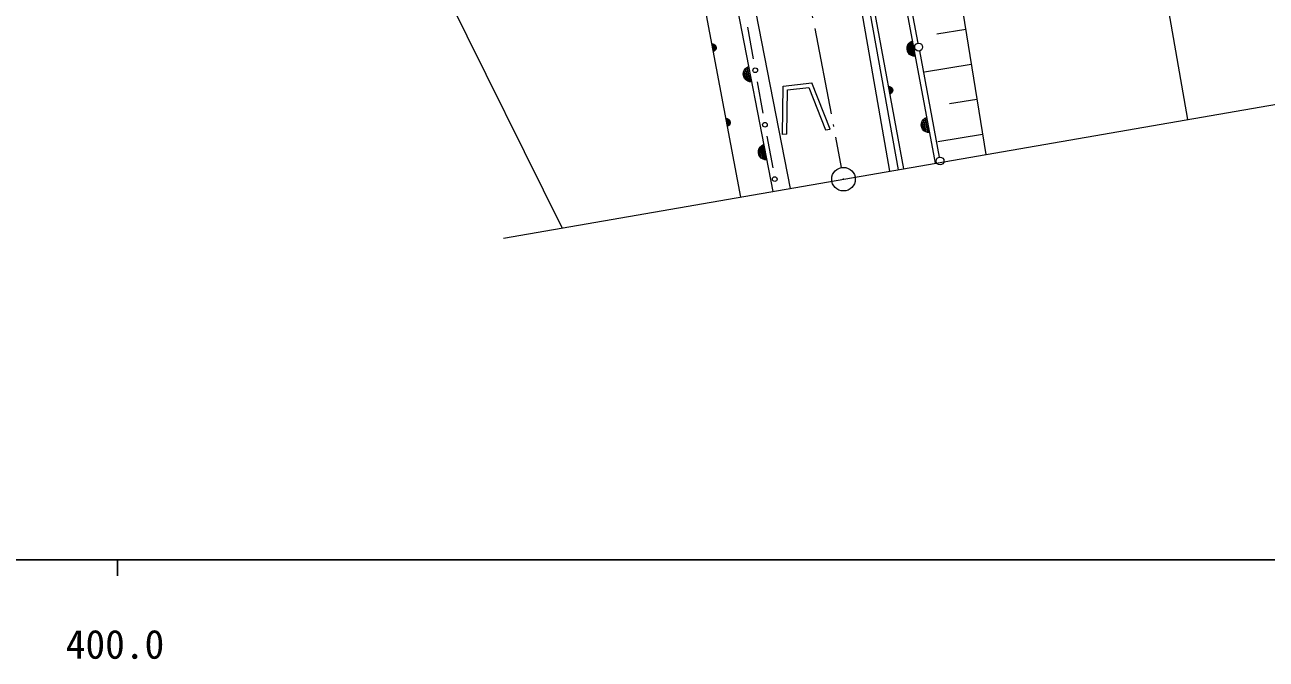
# Model space of a CAD drawing. Units: millimetres, scale not verified. Extents: x 83137 to 723137, y -7377 to 352623.
# Drawn here: x 505278 to 583796, y 171337 to 211492 of the extents above; entities that cross this region are included whole.
import ezdxf
from ezdxf.enums import TextEntityAlignment as Align

# ---------------------------------------------------------------- set-up
doc = ezdxf.new("R2010")
doc.units = ezdxf.units.MM
doc.header["$LTSCALE"] = 1000
doc.linetypes.add('USER1', pattern=[7.000001, 5.508197, -0.688525, 0.114754, -0.688525])
for name, color, linetype, lineweight in [('M-TTL-BAND', 7, 'Continuous', 25), ('S-BGD', 1, 'Continuous', 13), ('S-BGD-HTXT', 6, 'Continuous', 13), ('S-BMK', 3, 'USER1', 13)]:
    doc.layers.add(name, color=color, linetype=linetype, lineweight=lineweight)
doc.styles.add('ＭＳ ゴシック', font='')
doc.styles.get('ＭＳ ゴシック').set_extended_font_data('MS Gothic')

msp = doc.modelspace()

# ---------------------------------------------------------------- linework, layer by layer
at = {"layer": 'M-TTL-BAND'}
for p, q in [((83137, 177623), (622137, 177623)), ((511137, 177623), (511137, 176623))]:
    msp.add_line(p, q, dxfattribs=at)
at = {"layer": 'S-BGD'}
for p, q in [((546483, 238135), (553688, 201134)), ((554081, 236031), (559979, 202227)), ((557465, 231719), (562854, 202727)), ((560873, 202382), (555588, 231161)), ((546833, 230640), (552585, 200942)), ((550571, 200592), (545044, 229946)), ((557182, 220796), (560523, 202322)), ((560504, 217047), (561767, 210328)), ((564614, 212302), (566056, 203283)), ((550987, 211336), (551345, 209338)), ((561309, 210408), (561415, 210466)), ((561532, 209496), (561358, 210430)), ((561415, 210466), (561598, 209483)), ((564791, 211193), (562973, 210902)), ((548745, 210292), (548805, 210283)), ((548837, 209801), (548745, 210292)), ((548778, 210286), (548866, 209819)), ((548805, 210283), (548858, 210264)), ((548894, 209837), (548811, 210279)), ((548890, 209830), (548837, 209801)), ((548845, 210266), (548921, 209862)), ((548858, 210264), (548921, 210226)), ((548948, 209890), (548880, 210248)), ((548933, 209868), (548890, 209830)), ((548917, 210224), (548972, 209927)), ((548921, 210226), (548961, 210178)), ((548978, 209926), (548933, 209868)), ((548992, 209990), (548958, 210173)), ((548961, 210178), (548990, 210123)), ((548997, 209986), (548978, 209926)), ((548990, 210123), (549004, 210047)), ((549004, 210047), (548997, 209986)), ((561080, 209974), (561095, 210097)), ((561108, 209822), (561080, 209974)), ((561095, 210097), (561134, 210216)), ((561104, 210088), (561172, 209722)), ((561166, 209713), (561108, 209822)), ((561134, 210216), (561224, 210332)), ((561255, 209620), (561144, 210215)), ((561245, 209616), (561166, 209713)), ((561194, 210288), (561327, 209573)), ((561224, 210332), (561309, 210408)), ((561398, 209535), (561247, 210344)), ((561302, 210394), (561466, 209509)), ((561859, 209836), (563122, 203117)), ((561371, 209540), (561245, 209616)), ((561478, 209501), (561371, 209540)), ((561598, 209483), (561478, 209501)), ((565146, 208976), (562181, 208502)), ((550720, 208363), (550735, 208485)), ((550750, 208211), (550720, 208363)), ((550735, 208485), (550773, 208605)), ((550744, 208477), (550815, 208111)), ((550809, 208102), (550750, 208211)), ((550773, 208605), (550862, 208721)), ((550898, 208010), (550783, 208604)), ((550889, 208006), (550809, 208102)), ((550832, 208677), (550971, 207963)), ((550862, 208721), (550946, 208799)), ((551042, 207926), (550885, 208733)), ((550939, 208785), (551110, 207901)), ((550946, 208799), (551052, 208857)), ((551176, 207888), (550996, 208821)), ((551052, 208857), (551242, 207876)), ((551015, 207931), (550889, 208006)), ((551122, 207893), (551015, 207931)), ((551242, 207876), (551122, 207893)), ((551605, 207891), (551963, 205893)), ((553201, 204545), (553245, 207607)), ((553245, 207607), (555058, 207809)), ((553468, 204575), (553517, 207383)), ((553517, 207383), (554876, 207534)), ((554876, 207534), (555930, 204848)), ((556208, 204879), (555058, 207809)), ((559915, 207601), (559975, 207591)), ((560005, 207109), (559915, 207601)), ((559948, 207594), (560034, 207127)), ((559975, 207591), (560028, 207572)), ((560062, 207145), (559981, 207587)), ((560015, 207575), (560089, 207170)), ((560028, 207572), (560091, 207534)), ((560116, 207198), (560050, 207556)), ((560087, 207532), (560141, 207234)), ((560091, 207534), (560131, 207485)), ((560161, 207298), (560128, 207481)), ((560131, 207485), (560160, 207431)), ((560166, 207293), (560146, 207234)), ((560160, 207431), (560174, 207355)), ((560174, 207355), (560166, 207293)), ((560059, 207138), (560005, 207109)), ((560101, 207176), (560059, 207138)), ((560146, 207234), (560101, 207176)), ((565500, 206758), (563761, 206480)), ((549634, 205567), (549695, 205558)), ((549727, 205076), (549634, 205567)), ((549667, 205561), (549755, 205094)), ((549695, 205558), (549748, 205539)), ((549784, 205112), (549700, 205554)), ((549780, 205105), (549727, 205076)), ((549735, 205542), (549811, 205137)), ((549748, 205539), (549811, 205501)), ((549837, 205165), (549770, 205523)), ((549822, 205143), (549780, 205105)), ((549806, 205499), (549862, 205202)), ((549811, 205501), (549851, 205453)), ((549867, 205202), (549822, 205143)), ((549882, 205265), (549848, 205448)), ((549851, 205453), (549880, 205398)), ((549887, 205261), (549867, 205202)), ((549880, 205398), (549894, 205322)), ((549894, 205322), (549887, 205261)), ((561978, 205142), (561993, 205265)), ((562006, 204990), (561978, 205142)), ((561993, 205265), (562032, 205384)), ((562002, 205256), (562071, 204890)), ((562065, 204881), (562006, 204990)), ((562032, 205384), (562122, 205500)), ((562153, 204788), (562042, 205383)), ((562092, 205456), (562225, 204741)), ((562122, 205500), (562207, 205576)), ((562296, 204703), (562146, 205512)), ((562200, 205562), (562364, 204677)), ((562207, 205576), (562314, 205634)), ((562430, 204664), (562257, 205598)), ((562314, 205634), (562496, 204651)), ((552222, 204446), (552581, 202447)), ((553468, 204575), (553201, 204545)), ((555930, 204848), (556208, 204879)), ((562144, 204784), (562065, 204881)), ((562270, 204708), (562144, 204784)), ((562376, 204669), (562270, 204708)), ((562496, 204651), (562376, 204669)), ((565855, 204541), (563021, 204088)), ((551679, 203413), (551693, 203536)), ((551708, 203261), (551679, 203413)), ((551693, 203536), (551731, 203655)), ((551703, 203527), (551773, 203162)), ((551731, 203655), (551821, 203772)), ((551857, 203061), (551742, 203654)), ((551791, 203728), (551929, 203013)), ((551821, 203772), (551905, 203849)), ((552000, 202976), (551844, 203784)), ((551898, 203835), (552069, 202951)), ((551905, 203849), (552011, 203908)), ((552135, 202939), (551954, 203871)), ((552011, 203908), (552201, 202926)), ((551768, 203153), (551708, 203261)), ((551847, 203056), (551768, 203153)), ((551974, 202981), (551847, 203056)), ((552081, 202943), (551974, 202981)), ((552201, 202926), (552081, 202943)), ((552840, 201001), (552843, 200987))]:
    msp.add_line(p, q, dxfattribs=at)
for centre, radius in [((561813, 210082), 249), ((551475, 208614), 149), ((552093, 205169), 149), ((563168, 202871), 249), ((552710, 201724), 149), ((557061, 201720), 22.5)]:
    msp.add_circle(centre, radius, dxfattribs=at)
at = {"layer": 'S-BGD-HTXT'}
for p, q in [((517590, 242428), (539266, 198627)), ((573633, 234952), (578830, 205503)), ((535555, 197983), (608072, 210585))]:
    msp.add_line(p, q, dxfattribs=at)
at = {"layer": 'S-BMK'}
msp.add_line((549992, 238767), (556920, 202457), dxfattribs=at)
at = {"layer": 'S-BMK', "linetype": 'Continuous'}
msp.add_circle((557061, 201720), 746, dxfattribs=at)

# ---------------------------------------------------------------- texts
at = {"layer": 'M-TTL-BAND', "style": 'ＭＳ ゴシック'}
msp.add_text('400.0', height=1833, dxfattribs=at).set_placement((510982, 170817), align=Align.BOTTOM_CENTER)

doc.saveas('drawing.dxf')
